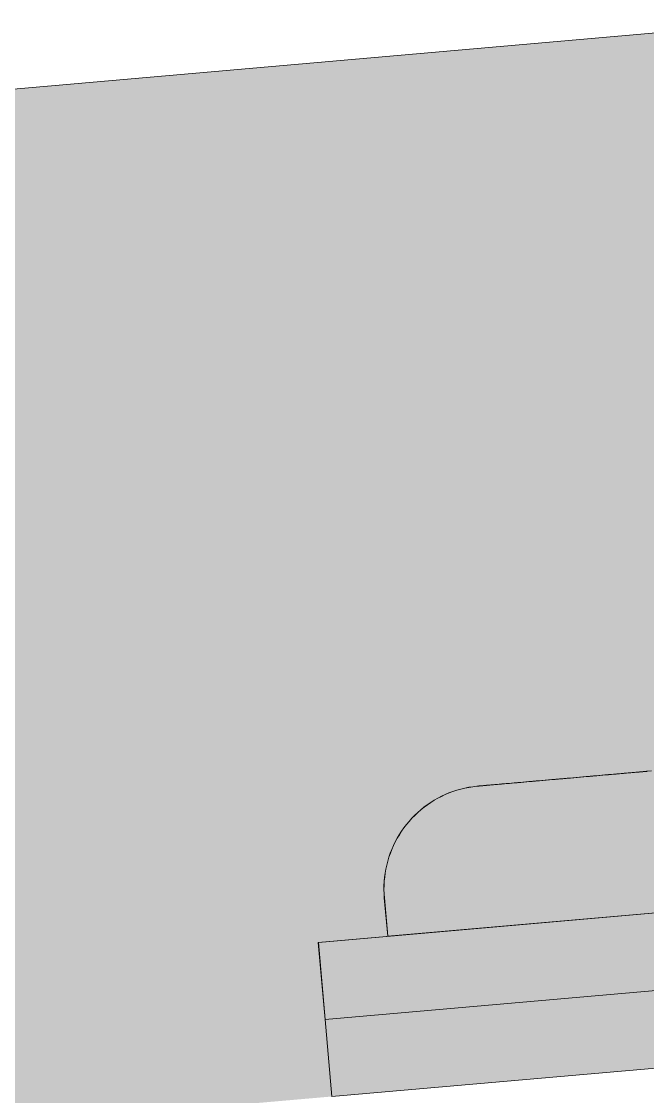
# Model space of a CAD drawing. Header units: millimetres. Extents: x 632 to 546626, y -3890 to 22200.
# Drawn here: x 370516.22 to 370540.5, y 16843.47 to 16885.17 of the extents above; entities that cross this region are included whole.
import ezdxf

# ---------------------------------------------------------------- set-up
doc = ezdxf.new("R2010")
doc.units = ezdxf.units.MM
doc.layers.add('A-270-M_ROOF', color=132, linetype='Continuous', lineweight=13)
doc.layers.add('A-770-ME_FFE_SA', color=91, linetype='Continuous', lineweight=13)

# ---------------------------------------------------------------- blocks, each defined once
blk = doc.blocks.new('Static Line_Sayfa_Metal Deck_Pan Mount - Up to 15 _ pitch - Max 2 Users-1845874-S6_501-SECTION A6')
at = {"layer": 'A-770-ME_FFE_SA', "lineweight": 5, "transparency": 33554432}
for points in [[(4548485.55, 16846.463), (4548530.379, 16850.385), (4548544.175, 16901.871), (4548684.179, 16914.12), (4548706.706, 16865.811), (4548751.534, 16869.733), (4548751.273, 16872.722), (4548708.537, 16868.983), (4548686.01, 16917.291), (4548541.814, 16904.65), (4548528.025, 16853.19), (4548485.289, 16849.451), (4548485.518, 16846.834)], [(4548485.812, 16843.474), (4548530.641, 16847.396), (4548530.379, 16850.385), (4548485.55, 16846.463)], [(4548485.814, 16843.474), (4548530.642, 16847.396), (4548530.381, 16850.385), (4548485.552, 16846.463)], [(4548485.815, 16843.474), (4548530.644, 16847.396), (4548530.382, 16850.385), (4548485.553, 16846.463)]]:
    blk.add_hatch(color=256, dxfattribs=at).paths.add_polyline_path(points)
at = {"layer": 'A-770-ME_FFE_SA', "lineweight": 5}
for p, q in [((4548528.025, 16853.19), (4548485.289, 16849.451)), ((4548485.293, 16849.452), (4548528.025, 16853.19)), ((4548487.85, 16851.181), (4548487.981, 16849.687)), ((4548487.852, 16851.181), (4548487.983, 16849.687)), ((4548487.853, 16851.181), (4548487.984, 16849.687)), ((4548495.251, 16850.323), (4548501.547, 16850.874)), ((4548495.251, 16850.323), (4548501.547, 16850.874)), ((4548495.253, 16850.323), (4548501.549, 16850.874)), ((4548495.253, 16850.323), (4548501.549, 16850.874)), ((4548495.254, 16850.323), (4548502.525, 16850.959)), ((4548495.254, 16850.323), (4548501.551, 16850.874)), ((4548485.55, 16846.463), (4548530.379, 16850.385)), ((4548485.55, 16846.463), (4548530.379, 16850.385)), ((4548530.379, 16850.385), (4548485.551, 16846.463)), ((4548485.552, 16846.463), (4548530.379, 16850.385)), ((4548530.379, 16850.385), (4548485.552, 16846.463)), ((4548485.553, 16846.463), (4548530.379, 16850.385)), ((4548530.379, 16850.385), (4548485.554, 16846.463)), ((4548530.379, 16850.385), (4548485.554, 16846.463)), ((4548487.981, 16849.687), (4548495.251, 16850.323)), ((4548488.955, 16849.772), (4548495.251, 16850.323)), ((4548488.957, 16849.772), (4548495.253, 16850.323)), ((4548488.957, 16849.772), (4548495.253, 16850.323)), ((4548488.958, 16849.772), (4548495.254, 16850.323)), ((4548488.958, 16849.772), (4548495.254, 16850.323)), ((4548487.983, 16849.687), (4548488.957, 16849.772)), ((4548487.983, 16849.687), (4548488.957, 16849.772)), ((4548487.984, 16849.687), (4548488.958, 16849.772)), ((4548487.984, 16849.687), (4548488.958, 16849.772)), ((4548485.289, 16849.451), (4548485.55, 16846.463)), ((4548485.554, 16846.463), (4548485.293, 16849.451)), ((4548530.641, 16847.396), (4548485.812, 16843.474)), ((4548485.813, 16843.474), (4548530.641, 16847.396)), ((4548485.814, 16843.474), (4548530.641, 16847.396)), ((4548530.641, 16847.396), (4548485.814, 16843.474)), ((4548530.641, 16847.396), (4548485.815, 16843.474)), ((4548485.816, 16843.474), (4548530.641, 16847.396)), ((4548485.55, 16846.463), (4548485.812, 16843.474)), ((4548485.813, 16843.474), (4548485.551, 16846.463)), ((4548485.552, 16846.463), (4548485.814, 16843.474)), ((4548485.552, 16846.463), (4548485.814, 16843.474)), ((4548485.815, 16843.474), (4548485.553, 16846.463)), ((4548485.554, 16846.463), (4548485.816, 16843.474))]:
    blk.add_line(p, q, dxfattribs=at)
at = {"layer": 'A-770-ME_FFE_SA', "lineweight": 5, "flags": 128}
for points in [[(4548498.055, 16856.089), (4548498.047, 16856.088), (4548498.034, 16856.087), (4548498.015, 16856.086), (4548497.992, 16856.084), (4548497.963, 16856.081), (4548497.929, 16856.078), (4548497.89, 16856.075), (4548497.847, 16856.071), (4548497.798, 16856.067), (4548497.744, 16856.062), (4548497.686, 16856.057), (4548497.623, 16856.051), (4548497.555, 16856.045), (4548497.483, 16856.039), (4548497.407, 16856.033), (4548497.326, 16856.025), (4548497.242, 16856.018), (4548497.153, 16856.01), (4548497.061, 16856.002), (4548496.965, 16855.994), (4548496.865, 16855.985), (4548496.762, 16855.976), (4548496.656, 16855.967), (4548496.547, 16855.957), (4548496.435, 16855.947), (4548496.32, 16855.937), (4548496.203, 16855.927), (4548496.084, 16855.917), (4548495.962, 16855.906), (4548495.839, 16855.895), (4548495.714, 16855.884), (4548495.587, 16855.873), (4548495.459, 16855.862), (4548495.33, 16855.851), (4548495.2, 16855.839), (4548495.07, 16855.828), (4548494.939, 16855.817), (4548494.807, 16855.805), (4548494.772, 16855.802)], [(4548494.772, 16855.802), (4548494.903, 16855.813), (4548495.034, 16855.825), (4548495.165, 16855.836), (4548495.295, 16855.848), (4548495.425, 16855.859), (4548495.553, 16855.87), (4548495.68, 16855.881), (4548495.805, 16855.892), (4548495.929, 16855.903), (4548496.051, 16855.914), (4548496.171, 16855.924), (4548496.289, 16855.935), (4548496.404, 16855.945), (4548496.517, 16855.955), (4548496.627, 16855.964), (4548496.734, 16855.974), (4548496.838, 16855.983), (4548496.938, 16855.991), (4548497.035, 16856), (4548497.129, 16856.008), (4548497.218, 16856.016), (4548497.304, 16856.023), (4548497.386, 16856.031), (4548497.463, 16856.037), (4548497.536, 16856.044), (4548497.605, 16856.05), (4548497.669, 16856.055), (4548497.729, 16856.061), (4548497.784, 16856.065), (4548497.834, 16856.07), (4548497.879, 16856.074), (4548497.919, 16856.077), (4548497.954, 16856.08), (4548497.985, 16856.083), (4548498.009, 16856.085), (4548498.029, 16856.087), (4548498.044, 16856.088), (4548498.053, 16856.089)], [(4548498.056, 16856.089), (4548498.048, 16856.089), (4548498.035, 16856.087), (4548498.017, 16856.086), (4548497.993, 16856.084), (4548497.965, 16856.081), (4548497.931, 16856.078), (4548497.892, 16856.075), (4548497.848, 16856.071), (4548497.8, 16856.067), (4548497.746, 16856.062), (4548497.688, 16856.057), (4548497.625, 16856.052), (4548497.557, 16856.046), (4548497.485, 16856.039), (4548497.409, 16856.033), (4548497.328, 16856.026), (4548497.243, 16856.018), (4548497.155, 16856.01), (4548497.062, 16856.002), (4548496.966, 16855.994), (4548496.867, 16855.985), (4548496.764, 16855.976), (4548496.658, 16855.967), (4548496.549, 16855.957), (4548496.437, 16855.948), (4548496.322, 16855.938), (4548496.205, 16855.927), (4548496.085, 16855.917), (4548495.964, 16855.906), (4548495.841, 16855.895), (4548495.715, 16855.885), (4548495.589, 16855.873), (4548495.461, 16855.862), (4548495.332, 16855.851), (4548495.202, 16855.84), (4548495.071, 16855.828), (4548494.94, 16855.817), (4548494.809, 16855.805), (4548494.773, 16855.802)], [(4548494.773, 16855.802), (4548494.905, 16855.814), (4548495.036, 16855.825), (4548495.167, 16855.837), (4548495.297, 16855.848), (4548495.426, 16855.859), (4548495.554, 16855.87), (4548495.681, 16855.882), (4548495.807, 16855.893), (4548495.931, 16855.903), (4548496.053, 16855.914), (4548496.173, 16855.925), (4548496.291, 16855.935), (4548496.406, 16855.945), (4548496.519, 16855.955), (4548496.629, 16855.964), (4548496.736, 16855.974), (4548496.839, 16855.983), (4548496.94, 16855.992), (4548497.037, 16856), (4548497.13, 16856.008), (4548497.22, 16856.016), (4548497.306, 16856.024), (4548497.387, 16856.031), (4548497.465, 16856.038), (4548497.538, 16856.044), (4548497.607, 16856.05), (4548497.671, 16856.056), (4548497.731, 16856.061), (4548497.786, 16856.066), (4548497.836, 16856.07), (4548497.881, 16856.074), (4548497.921, 16856.077), (4548497.956, 16856.081), (4548497.986, 16856.083), (4548498.011, 16856.085), (4548498.031, 16856.087), (4548498.045, 16856.088), (4548498.055, 16856.089)], [(4548498.058, 16856.089), (4548498.05, 16856.089), (4548498.037, 16856.088), (4548498.019, 16856.086), (4548497.995, 16856.084), (4548497.966, 16856.081), (4548497.933, 16856.078), (4548497.894, 16856.075), (4548497.85, 16856.071), (4548497.801, 16856.067), (4548497.748, 16856.062), (4548497.689, 16856.057), (4548497.626, 16856.052), (4548497.559, 16856.046), (4548497.487, 16856.039), (4548497.41, 16856.033), (4548497.33, 16856.026), (4548497.245, 16856.018), (4548497.156, 16856.011), (4548497.064, 16856.002), (4548496.968, 16855.994), (4548496.868, 16855.985), (4548496.765, 16855.976), (4548496.659, 16855.967), (4548496.55, 16855.958), (4548496.438, 16855.948), (4548496.324, 16855.938), (4548496.206, 16855.927), (4548496.087, 16855.917), (4548495.966, 16855.906), (4548495.842, 16855.896), (4548495.717, 16855.885), (4548495.59, 16855.874), (4548495.463, 16855.862), (4548495.333, 16855.851), (4548495.204, 16855.84), (4548495.073, 16855.828), (4548494.942, 16855.817), (4548494.811, 16855.805), (4548494.775, 16855.802)], [(4548494.775, 16855.802), (4548494.906, 16855.814), (4548495.038, 16855.825), (4548495.168, 16855.837), (4548495.299, 16855.848), (4548495.428, 16855.859), (4548495.556, 16855.871), (4548495.683, 16855.882), (4548495.809, 16855.893), (4548495.932, 16855.903), (4548496.055, 16855.914), (4548496.174, 16855.925), (4548496.292, 16855.935), (4548496.408, 16855.945), (4548496.52, 16855.955), (4548496.63, 16855.965), (4548496.737, 16855.974), (4548496.841, 16855.983), (4548496.941, 16855.992), (4548497.039, 16856), (4548497.132, 16856.008), (4548497.222, 16856.016), (4548497.307, 16856.024), (4548497.389, 16856.031), (4548497.466, 16856.038), (4548497.54, 16856.044), (4548497.608, 16856.05), (4548497.673, 16856.056), (4548497.732, 16856.061), (4548497.787, 16856.066), (4548497.837, 16856.07), (4548497.882, 16856.074), (4548497.923, 16856.078), (4548497.958, 16856.081), (4548497.988, 16856.083), (4548498.013, 16856.085), (4548498.032, 16856.087), (4548498.047, 16856.088), (4548498.056, 16856.089)], [(4548498.057, 16856.089), (4548498.217, 16856.1)], [(4548491.489, 16855.515), (4548491.497, 16855.515), (4548491.51, 16855.517), (4548491.528, 16855.518), (4548491.552, 16855.52), (4548491.581, 16855.523), (4548491.614, 16855.526), (4548491.653, 16855.529), (4548491.697, 16855.533), (4548491.746, 16855.537), (4548491.799, 16855.542), (4548491.858, 16855.547), (4548491.921, 16855.553), (4548491.988, 16855.558), (4548492.06, 16855.565), (4548492.137, 16855.571), (4548492.217, 16855.578), (4548492.302, 16855.586), (4548492.39, 16855.594), (4548492.483, 16855.602), (4548492.579, 16855.61), (4548492.678, 16855.619), (4548492.781, 16855.628), (4548492.888, 16855.637), (4548492.997, 16855.647), (4548493.109, 16855.656), (4548493.223, 16855.666), (4548493.34, 16855.677), (4548493.46, 16855.687), (4548493.581, 16855.698), (4548493.705, 16855.709), (4548493.83, 16855.72), (4548493.956, 16855.731), (4548494.084, 16855.742), (4548494.213, 16855.753), (4548494.343, 16855.764), (4548494.474, 16855.776), (4548494.605, 16855.787), (4548494.736, 16855.799), (4548494.772, 16855.802)], [(4548491.491, 16855.515), (4548491.498, 16855.516), (4548491.512, 16855.517), (4548491.53, 16855.518), (4548491.553, 16855.52), (4548491.582, 16855.523), (4548491.616, 16855.526), (4548491.655, 16855.529), (4548491.699, 16855.533), (4548491.747, 16855.537), (4548491.801, 16855.542), (4548491.859, 16855.547), (4548491.922, 16855.553), (4548491.99, 16855.559), (4548492.062, 16855.565), (4548492.138, 16855.572), (4548492.219, 16855.579), (4548492.303, 16855.586), (4548492.392, 16855.594), (4548492.484, 16855.602), (4548492.581, 16855.61), (4548492.68, 16855.619), (4548492.783, 16855.628), (4548492.889, 16855.637), (4548492.998, 16855.647), (4548493.11, 16855.657), (4548493.225, 16855.667), (4548493.342, 16855.677), (4548493.461, 16855.687), (4548493.583, 16855.698), (4548493.706, 16855.709), (4548493.831, 16855.72), (4548493.958, 16855.731), (4548494.086, 16855.742), (4548494.215, 16855.753), (4548494.345, 16855.765), (4548494.476, 16855.776), (4548494.607, 16855.787), (4548494.738, 16855.799), (4548494.773, 16855.802)], [(4548494.772, 16855.802), (4548494.64, 16855.79), (4548494.509, 16855.779), (4548494.378, 16855.768), (4548494.248, 16855.756), (4548494.119, 16855.745), (4548493.991, 16855.734), (4548493.864, 16855.723), (4548493.738, 16855.712), (4548493.614, 16855.701), (4548493.492, 16855.69), (4548493.372, 16855.68), (4548493.255, 16855.669), (4548493.139, 16855.659), (4548493.027, 16855.649), (4548492.917, 16855.64), (4548492.81, 16855.63), (4548492.706, 16855.621), (4548492.605, 16855.612), (4548492.508, 16855.604), (4548492.415, 16855.596), (4548492.325, 16855.588), (4548492.24, 16855.58), (4548492.158, 16855.573), (4548492.08, 16855.566), (4548492.007, 16855.56), (4548491.938, 16855.554), (4548491.874, 16855.548), (4548491.815, 16855.543), (4548491.76, 16855.538), (4548491.71, 16855.534), (4548491.664, 16855.53), (4548491.624, 16855.527), (4548491.589, 16855.523), (4548491.559, 16855.521), (4548491.534, 16855.519), (4548491.514, 16855.517), (4548491.5, 16855.516), (4548491.491, 16855.515)], [(4548491.492, 16855.515), (4548491.5, 16855.516), (4548491.513, 16855.517), (4548491.532, 16855.518), (4548491.555, 16855.521), (4548491.584, 16855.523), (4548491.618, 16855.526), (4548491.656, 16855.529), (4548491.7, 16855.533), (4548491.749, 16855.537), (4548491.803, 16855.542), (4548491.861, 16855.547), (4548491.924, 16855.553), (4548491.991, 16855.559), (4548492.063, 16855.565), (4548492.14, 16855.572), (4548492.22, 16855.579), (4548492.305, 16855.586), (4548492.394, 16855.594), (4548492.486, 16855.602), (4548492.582, 16855.61), (4548492.682, 16855.619), (4548492.785, 16855.628), (4548492.891, 16855.637), (4548493, 16855.647), (4548493.112, 16855.657), (4548493.227, 16855.667), (4548493.344, 16855.677), (4548493.463, 16855.687), (4548493.585, 16855.698), (4548493.708, 16855.709), (4548493.833, 16855.72), (4548493.96, 16855.731), (4548494.088, 16855.742), (4548494.217, 16855.753), (4548494.347, 16855.765), (4548494.477, 16855.776), (4548494.608, 16855.788), (4548494.74, 16855.799), (4548494.775, 16855.802)], [(4548494.773, 16855.802), (4548494.642, 16855.791), (4548494.511, 16855.779), (4548494.38, 16855.768), (4548494.25, 16855.756), (4548494.121, 16855.745), (4548493.992, 16855.734), (4548493.865, 16855.723), (4548493.74, 16855.712), (4548493.616, 16855.701), (4548493.494, 16855.69), (4548493.374, 16855.68), (4548493.256, 16855.669), (4548493.141, 16855.659), (4548493.028, 16855.649), (4548492.918, 16855.64), (4548492.811, 16855.63), (4548492.708, 16855.621), (4548492.607, 16855.613), (4548492.51, 16855.604), (4548492.417, 16855.596), (4548492.327, 16855.588), (4548492.241, 16855.581), (4548492.159, 16855.573), (4548492.082, 16855.567), (4548492.009, 16855.56), (4548491.94, 16855.554), (4548491.876, 16855.549), (4548491.816, 16855.543), (4548491.761, 16855.539), (4548491.711, 16855.534), (4548491.666, 16855.53), (4548491.626, 16855.527), (4548491.591, 16855.524), (4548491.561, 16855.521), (4548491.536, 16855.519), (4548491.516, 16855.517), (4548491.502, 16855.516), (4548491.492, 16855.515)], [(4548494.775, 16855.802), (4548494.644, 16855.791), (4548494.512, 16855.779), (4548494.382, 16855.768), (4548494.252, 16855.756), (4548494.122, 16855.745), (4548493.994, 16855.734), (4548493.867, 16855.723), (4548493.742, 16855.712), (4548493.618, 16855.701), (4548493.496, 16855.69), (4548493.376, 16855.68), (4548493.258, 16855.669), (4548493.143, 16855.659), (4548493.03, 16855.65), (4548492.92, 16855.64), (4548492.813, 16855.631), (4548492.709, 16855.621), (4548492.609, 16855.613), (4548492.512, 16855.604), (4548492.418, 16855.596), (4548492.329, 16855.588), (4548492.243, 16855.581), (4548492.161, 16855.574), (4548492.084, 16855.567), (4548492.01, 16855.56), (4548491.942, 16855.554), (4548491.877, 16855.549), (4548491.818, 16855.544), (4548491.763, 16855.539), (4548491.713, 16855.534), (4548491.668, 16855.53), (4548491.628, 16855.527), (4548491.592, 16855.524), (4548491.562, 16855.521), (4548491.537, 16855.519), (4548491.518, 16855.517), (4548491.503, 16855.516), (4548491.494, 16855.515)], [(4548487.85, 16851.181), (4548487.839, 16851.341), (4548487.835, 16851.501), (4548487.837, 16851.661), (4548487.846, 16851.82), (4548487.86, 16851.98), (4548487.882, 16852.138), (4548487.909, 16852.296), (4548487.943, 16852.452), (4548487.983, 16852.607), (4548488.029, 16852.76), (4548488.081, 16852.912), (4548488.14, 16853.061), (4548488.204, 16853.207), (4548488.274, 16853.351), (4548488.349, 16853.492), (4548488.431, 16853.63), (4548488.517, 16853.764), (4548488.609, 16853.895), (4548488.706, 16854.022), (4548488.809, 16854.145), (4548488.916, 16854.264), (4548489.027, 16854.379), (4548489.144, 16854.489), (4548489.264, 16854.594), (4548489.389, 16854.694), (4548489.517, 16854.79), (4548489.649, 16854.88), (4548489.785, 16854.965), (4548489.924, 16855.044), (4548490.066, 16855.117), (4548490.211, 16855.185), (4548490.358, 16855.247), (4548490.508, 16855.303), (4548490.66, 16855.353), (4548490.814, 16855.397), (4548490.97, 16855.435), (4548491.126, 16855.466), (4548491.284, 16855.492), (4548491.443, 16855.511), (4548491.486, 16855.515)], [(4548487.852, 16851.181), (4548487.841, 16851.341), (4548487.837, 16851.501), (4548487.839, 16851.661), (4548487.847, 16851.821), (4548487.862, 16851.98), (4548487.883, 16852.138), (4548487.911, 16852.296), (4548487.944, 16852.452), (4548487.984, 16852.607), (4548488.031, 16852.761), (4548488.083, 16852.912), (4548488.141, 16853.061), (4548488.205, 16853.207), (4548488.275, 16853.351), (4548488.351, 16853.492), (4548488.432, 16853.63), (4548488.519, 16853.764), (4548488.611, 16853.895), (4548488.708, 16854.022), (4548488.81, 16854.145), (4548488.917, 16854.264), (4548489.029, 16854.379), (4548489.145, 16854.489), (4548489.266, 16854.594), (4548489.39, 16854.695), (4548489.519, 16854.79), (4548489.651, 16854.88), (4548489.787, 16854.965), (4548489.926, 16855.044), (4548490.068, 16855.118), (4548490.213, 16855.185), (4548490.36, 16855.247), (4548490.51, 16855.303), (4548490.662, 16855.353), (4548490.816, 16855.397), (4548490.971, 16855.435), (4548491.128, 16855.467), (4548491.286, 16855.492), (4548491.445, 16855.511), (4548491.488, 16855.515)], [(4548487.853, 16851.181), (4548487.843, 16851.341), (4548487.838, 16851.501), (4548487.84, 16851.661), (4548487.849, 16851.821), (4548487.864, 16851.98), (4548487.885, 16852.139), (4548487.912, 16852.296), (4548487.946, 16852.453), (4548487.986, 16852.607), (4548488.032, 16852.761), (4548488.084, 16852.912), (4548488.143, 16853.061), (4548488.207, 16853.207), (4548488.277, 16853.351), (4548488.353, 16853.492), (4548488.434, 16853.63), (4548488.521, 16853.765), (4548488.613, 16853.895), (4548488.71, 16854.023), (4548488.812, 16854.146), (4548488.919, 16854.265), (4548489.031, 16854.379), (4548489.147, 16854.489), (4548489.267, 16854.594), (4548489.392, 16854.695), (4548489.52, 16854.79), (4548489.653, 16854.88), (4548489.788, 16854.965), (4548489.927, 16855.044), (4548490.069, 16855.118), (4548490.214, 16855.186), (4548490.362, 16855.248), (4548490.512, 16855.304), (4548490.664, 16855.354), (4548490.817, 16855.398), (4548490.973, 16855.435), (4548491.13, 16855.467), (4548491.288, 16855.492), (4548491.447, 16855.511), (4548491.49, 16855.515)]]:
    blk.add_lwpolyline(points, dxfattribs=at)
blk = doc.blocks.new('25021-APA-ZZ-ZZ-M3-AR-000001_V3_rvt-6-S6_501-SECTION A6')
at = {"layer": 'A-270-M_ROOF', "transparency": 33554432}
blk.add_hatch(color=9, dxfattribs=at).paths.add_polyline_path([(4535648.823, 15720.383), (4558304.614, 17702.508), (4578095.614, 15971.02), (4578095.614, 16011.173), (4558304.614, 17742.661), (4535648.823, 15760.536)])
at = {"layer": 'A-270-M_ROOF', "lineweight": 5}
h = blk.add_hatch(dxfattribs=at)
h.set_pattern_fill('FP_24', angle=-135, style=0, pattern_type=2)
h.set_pattern_definition([(40, (4563344.46, -4e-06), (-192.8363, 229.8133), []), (130, (4563344.46, -4e-06), (-229.8133, -192.8363), [])])
h.paths.add_polyline_path([(4535648.823, 15599.925), (4558304.614, 17582.05), (4578095.614, 15850.562), (4578095.614, 15971.02), (4558304.614, 17702.508), (4535648.823, 15720.383)])
at = {"layer": 'A-270-M_ROOF', "color": 53, "lineweight": 5}
for p, q in [((4548503.288, 16885.156), (4535648.823, 15760.536)), ((4548506.774, 16845.308), (4548485.815, 16843.474)), ((4548485.815, 16843.474), (4548506.774, 16845.308))]:
    blk.add_line(p, q, dxfattribs=at)
at = {"layer": 'A-770-ME_FFE_SA', "color": 53, "lineweight": 5}
blk.add_blockref('Static Line_Sayfa_Metal Deck_Pan Mount - Up to 15 _ pitch - Max 2 Users-1845874-S6_501-SECTION A6', (0, 0), dxfattribs=at)

msp = doc.modelspace()

# ---------------------------------------------------------------- block references
at = {"color": 10, "lineweight": 5}
msp.add_blockref('25021-APA-ZZ-ZZ-M3-AR-000001_V3_rvt-6-S6_501-SECTION A6', (-4177957.554, 0), dxfattribs=at)

doc.saveas('drawing.dxf')
